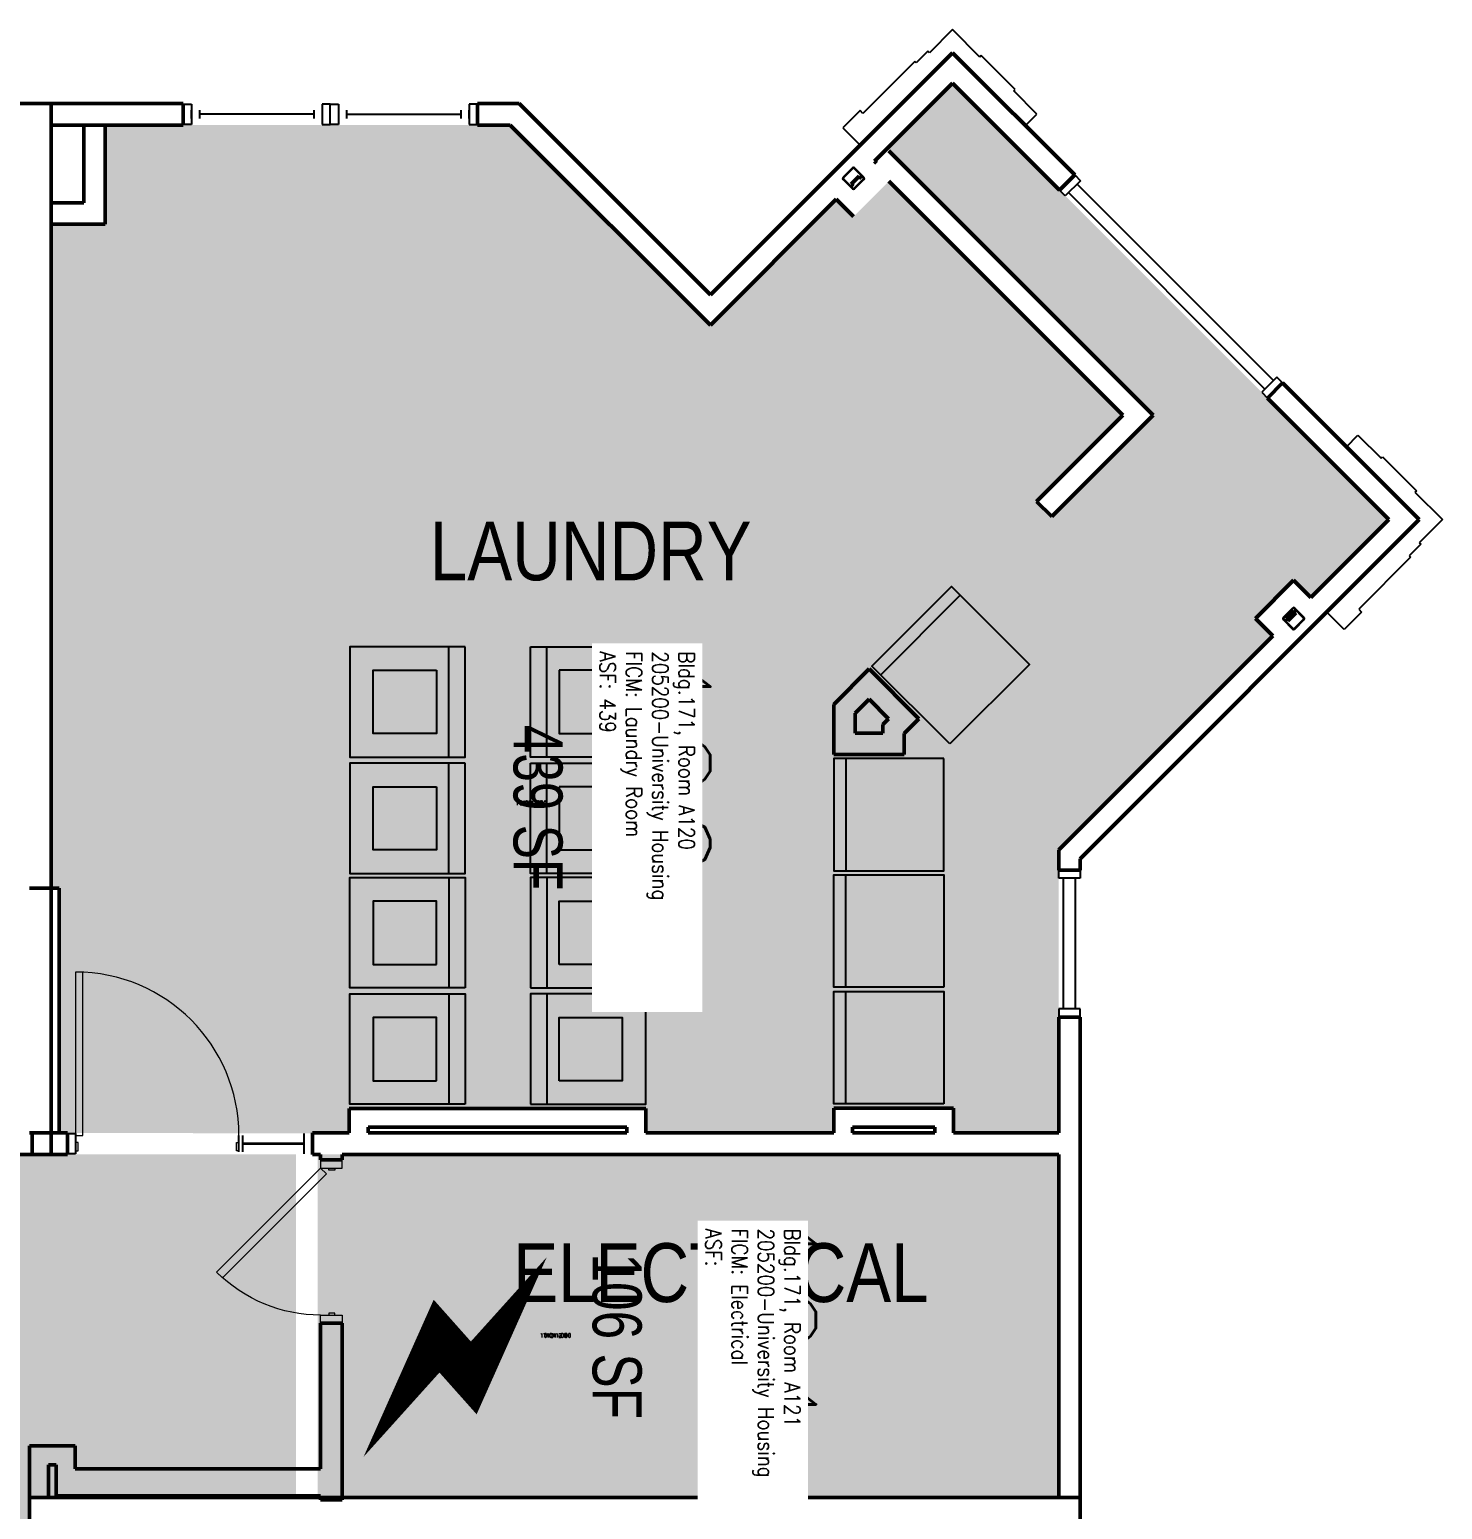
# Model space of a CAD drawing. Header units: inches. Extents: x 88 to 3257, y -489 to 2081.
# Drawn here: x 1638.7 to 1984.6, y 1081.3 to 1443.6 of the extents above; entities that cross this region are included whole.
import ezdxf
from ezdxf.enums import TextEntityAlignment as Align

# ---------------------------------------------------------------- set-up
doc = ezdxf.new("R2010")
doc.units = ezdxf.units.IN
doc.header["$LTSCALE"] = 48
doc.header["$MEASUREMENT"] = 0
for name, color, linetype in [('A-AREA-IDEN', 1, 'Continuous'), ('A-DOOR', 2, 'Continuous'), ('A-FLOR', 3, 'Continuous'), ('A-GLAZ', 1, 'Continuous'), ('A-IDEN-ICON', 4, 'Continuous'), ('A-IDEN-RNUM', 7, 'Continuous'), ('A-IDEN-SNUM', 4, 'Continuous'), ('A-IDEN-VNUM', 4, 'Continuous'), ('A-WALL', 5, 'Continuous'), ('AREA-TEXT', 3, 'Continuous'), ('Rooms-Category-Color', 7, 'Continuous'), ('Rooms-College-Color', 7, 'Continuous'), ('Rooms-Department-Color', 7, 'Continuous'), ('Rooms-Division-Color', 7, 'Continuous'), ('Rooms-Information', 7, 'Continuous')]:
    doc.layers.add(name, color=color, linetype=linetype)
doc.styles.add('AREA', font='arial.ttf', dxfattribs={"width": 0.75, "height": 12})
doc.styles.add('ROOMSNUMBER', font='txt.shx', dxfattribs={"height": 0.03})
doc.styles.add('ROOMVNUMBER', font='simplex.shx', dxfattribs={"width": 0.85})
doc.styles.get("Standard").update_dxf_attribs({"font": 'ARIALN.TTF'})

# ---------------------------------------------------------------- blocks, each defined once
blk = doc.blocks.new('CPELECT')
blk.add_lwpolyline([(0.0623, 0.0629, 0, 0.03, 0), (0.0105, -0.0168, 0.03, 0.03, 0), (-0.0105, 0.0068, 0.03, 0, 0), (-0.0623, -0.0729, 0.03, 0, 0)], format="xyseb")

msp = doc.modelspace()

# ---------------------------------------------------------------- hatches: boundary and pattern name
at = {"layer": 'Rooms-Category-Color', "true_color": 0x728ef3}
msp.add_hatch(color=171, dxfattribs=at).paths.add_polyline_path([(1864.95, 1173.49), (1890.7, 1173.49), (1890.7, 1242.8), (1943.08, 1295.17), (1938.83, 1299.41), (1948.2, 1308.78), (1952.45, 1304.54), (1971.55, 1323.64), (1864.66, 1430.53), (1848.58, 1414.45), (1913.81, 1349.21), (1888.98, 1324.39), (1885.27, 1328.1), (1906.38, 1349.21), (1849.11, 1406.49), (1840.43, 1397.82), (1836.19, 1402.06), (1805.39, 1371.26), (1756.4, 1420.24), (1657.2, 1420.24), (1657.2, 1395.99), (1643.95, 1395.99), (1643.95, 1233.37), (1645.95, 1233.37), (1645.95, 1173.49), (1707.95, 1173.37), (1716.95, 1173.49), (1716.95, 1179.49), (1789.58, 1179.49), (1789.58, 1173.49), (1835.58, 1173.49), (1835.58, 1179.51), (1864.95, 1179.51), (1864.95, 1173.49), (1890.7, 1173.49)])
at = {"layer": 'Rooms-Category-Color', "true_color": 0xadadad}
for points in [[(547.22, 1084.25), (609.5, 1084.25), (609.5, 965.5), (687.5, 965.5), (687.5, 1084.25), (855.25, 1084.25), (855.25, 1060.25), (1158.95, 1060.25), (1158.95, 1084.25), (1578.7, 1084.25), (1703.95, 1084.25), (1703.95, 1168.24), (1549.3, 1168.24), (1549.3, 1193.24), (1466.98, 1193.24), (1466.98, 1168.24), (1104.2, 1168.24), (1104.2, 1156.25), (910, 1156.25), (910, 1168.24), (547.22, 1168.24), (547.22, 1084.25)], [(1890.7, 1084.25), (1890.7, 1168.24), (1709.2, 1168.24), (1709.2, 1084.25)], [(1638.7, 1084.25), (1578.7, 1084.25), (1578.7, 989.61), (1553.7, 989.61), (1553.7, 907.28), (1578.7, 907.28), (1578.7, 176.47), (1553.7, 176.47), (1553.7, 94.14), (1578.7, 94.14), (1578.7, -0.5), (1546.26, -0.5), (1546.26, -112), (1578.7, -112), (1578.7, -140), (1638.7, -140), (1638.7, 94.14), (1663.7, 94.14), (1663.7, 176.47), (1638.7, 176.47), (1638.7, 907.28), (1663.7, 907.28), (1663.7, 989.61), (1638.7, 989.61)]]:
    msp.add_hatch(color=253, dxfattribs=at).paths.add_polyline_path(points)
at = {"layer": 'Rooms-College-Color', "true_color": 0xadadad}
for points in [[(1864.95, 1173.49), (1890.7, 1173.49), (1890.7, 1242.8), (1943.08, 1295.17), (1938.83, 1299.41), (1948.2, 1308.78), (1952.45, 1304.54), (1971.55, 1323.64), (1864.66, 1430.53), (1848.58, 1414.45), (1913.81, 1349.21), (1888.98, 1324.39), (1885.27, 1328.1), (1906.38, 1349.21), (1849.11, 1406.49), (1840.43, 1397.82), (1836.19, 1402.06), (1805.39, 1371.26), (1756.4, 1420.24), (1657.2, 1420.24), (1657.2, 1395.99), (1643.95, 1395.99), (1643.95, 1233.37), (1645.95, 1233.37), (1645.95, 1173.49), (1707.95, 1173.37), (1716.95, 1173.49), (1716.95, 1179.49), (1789.58, 1179.49), (1789.58, 1173.49), (1835.58, 1173.49), (1835.58, 1179.51), (1864.95, 1179.51), (1864.95, 1173.49), (1890.7, 1173.49)], [(547.22, 1084.25), (609.5, 1084.25), (609.5, 965.5), (687.5, 965.5), (687.5, 1084.25), (855.25, 1084.25), (855.25, 1060.25), (1158.95, 1060.25), (1158.95, 1084.25), (1578.7, 1084.25), (1703.95, 1084.25), (1703.95, 1168.24), (1549.3, 1168.24), (1549.3, 1193.24), (1466.98, 1193.24), (1466.98, 1168.24), (1104.2, 1168.24), (1104.2, 1156.25), (910, 1156.25), (910, 1168.24), (547.22, 1168.24), (547.22, 1084.25)], [(1890.7, 1084.25), (1890.7, 1168.24), (1709.2, 1168.24), (1709.2, 1084.25)], [(1638.7, 1084.25), (1578.7, 1084.25), (1578.7, 989.61), (1553.7, 989.61), (1553.7, 907.28), (1578.7, 907.28), (1578.7, 176.47), (1553.7, 176.47), (1553.7, 94.14), (1578.7, 94.14), (1578.7, -0.5), (1546.26, -0.5), (1546.26, -112), (1578.7, -112), (1578.7, -140), (1638.7, -140), (1638.7, 94.14), (1663.7, 94.14), (1663.7, 176.47), (1638.7, 176.47), (1638.7, 907.28), (1663.7, 907.28), (1663.7, 989.61), (1638.7, 989.61)]]:
    msp.add_hatch(color=253, dxfattribs=at).paths.add_polyline_path(points)
at = {"layer": 'Rooms-Department-Color', "true_color": 0x604aed}
msp.add_hatch(color=173, dxfattribs=at).paths.add_polyline_path([(1864.95, 1173.49), (1890.7, 1173.49), (1890.7, 1242.8), (1943.08, 1295.17), (1938.83, 1299.41), (1948.2, 1308.78), (1952.45, 1304.54), (1971.55, 1323.64), (1864.66, 1430.53), (1848.58, 1414.45), (1913.81, 1349.21), (1888.98, 1324.39), (1885.27, 1328.1), (1906.38, 1349.21), (1849.11, 1406.49), (1840.43, 1397.82), (1836.19, 1402.06), (1805.39, 1371.26), (1756.4, 1420.24), (1657.2, 1420.24), (1657.2, 1395.99), (1643.95, 1395.99), (1643.95, 1233.37), (1645.95, 1233.37), (1645.95, 1173.49), (1707.95, 1173.37), (1716.95, 1173.49), (1716.95, 1179.49), (1789.58, 1179.49), (1789.58, 1173.49), (1835.58, 1173.49), (1835.58, 1179.51), (1864.95, 1179.51), (1864.95, 1173.49), (1890.7, 1173.49)])
at = {"layer": 'Rooms-Department-Color', "true_color": 0xacacac}
for points in [[(547.22, 1084.25), (609.5, 1084.25), (609.5, 965.5), (687.5, 965.5), (687.5, 1084.25), (855.25, 1084.25), (855.25, 1060.25), (1158.95, 1060.25), (1158.95, 1084.25), (1578.7, 1084.25), (1703.95, 1084.25), (1703.95, 1168.24), (1549.3, 1168.24), (1549.3, 1193.24), (1466.98, 1193.24), (1466.98, 1168.24), (1104.2, 1168.24), (1104.2, 1156.25), (910, 1156.25), (910, 1168.24), (547.22, 1168.24), (547.22, 1084.25)], [(1890.7, 1084.25), (1890.7, 1168.24), (1709.2, 1168.24), (1709.2, 1084.25)], [(1638.7, 1084.25), (1578.7, 1084.25), (1578.7, 989.61), (1553.7, 989.61), (1553.7, 907.28), (1578.7, 907.28), (1578.7, 176.47), (1553.7, 176.47), (1553.7, 94.14), (1578.7, 94.14), (1578.7, -0.5), (1546.26, -0.5), (1546.26, -112), (1578.7, -112), (1578.7, -140), (1638.7, -140), (1638.7, 94.14), (1663.7, 94.14), (1663.7, 176.47), (1638.7, 176.47), (1638.7, 907.28), (1663.7, 907.28), (1663.7, 989.61), (1638.7, 989.61)]]:
    msp.add_hatch(color=253, dxfattribs=at).paths.add_polyline_path(points)
at = {"layer": 'Rooms-Division-Color', "true_color": 0x604aed}
msp.add_hatch(color=173, dxfattribs=at).paths.add_polyline_path([(1864.95, 1173.49), (1890.7, 1173.49), (1890.7, 1242.8), (1943.08, 1295.17), (1938.83, 1299.41), (1948.2, 1308.78), (1952.45, 1304.54), (1971.55, 1323.64), (1864.66, 1430.53), (1848.58, 1414.45), (1913.81, 1349.21), (1888.98, 1324.39), (1885.27, 1328.1), (1906.38, 1349.21), (1849.11, 1406.49), (1840.43, 1397.82), (1836.19, 1402.06), (1805.39, 1371.26), (1756.4, 1420.24), (1657.2, 1420.24), (1657.2, 1395.99), (1643.95, 1395.99), (1643.95, 1233.37), (1645.95, 1233.37), (1645.95, 1173.49), (1707.95, 1173.37), (1716.95, 1173.49), (1716.95, 1179.49), (1789.58, 1179.49), (1789.58, 1173.49), (1835.58, 1173.49), (1835.58, 1179.51), (1864.95, 1179.51), (1864.95, 1173.49), (1890.7, 1173.49)])
at = {"layer": 'Rooms-Division-Color', "true_color": 0xadadad}
for points in [[(547.22, 1084.25), (609.5, 1084.25), (609.5, 965.5), (687.5, 965.5), (687.5, 1084.25), (855.25, 1084.25), (855.25, 1060.25), (1158.95, 1060.25), (1158.95, 1084.25), (1578.7, 1084.25), (1703.95, 1084.25), (1703.95, 1168.24), (1549.3, 1168.24), (1549.3, 1193.24), (1466.98, 1193.24), (1466.98, 1168.24), (1104.2, 1168.24), (1104.2, 1156.25), (910, 1156.25), (910, 1168.24), (547.22, 1168.24), (547.22, 1084.25)], [(1890.7, 1084.25), (1890.7, 1168.24), (1709.2, 1168.24), (1709.2, 1084.25)], [(1638.7, 1084.25), (1578.7, 1084.25), (1578.7, 989.61), (1553.7, 989.61), (1553.7, 907.28), (1578.7, 907.28), (1578.7, 176.47), (1553.7, 176.47), (1553.7, 94.14), (1578.7, 94.14), (1578.7, -0.5), (1546.26, -0.5), (1546.26, -112), (1578.7, -112), (1578.7, -140), (1638.7, -140), (1638.7, 94.14), (1663.7, 94.14), (1663.7, 176.47), (1638.7, 176.47), (1638.7, 907.28), (1663.7, 907.28), (1663.7, 989.61), (1638.7, 989.61)]]:
    msp.add_hatch(color=253, dxfattribs=at).paths.add_polyline_path(points)

# ---------------------------------------------------------------- linework, layer by layer
at = {"layer": 'A-DOOR'}
for p, q in [((1840.17, 1409.75), (1837.87, 1407.45)), ((1840.17, 1409.75), (1837.87, 1407.45)), ((1840.3, 1409.62), (1838, 1407.32)), ((1840.3, 1409.62), (1838, 1407.32)), ((1842.86, 1407.32), (1840.56, 1409.62)), ((1842.86, 1407.32), (1840.56, 1409.62)), ((1842.99, 1407.45), (1840.7, 1409.75)), ((1842.99, 1407.45), (1840.7, 1409.75)), ((1837.87, 1406.92), (1840.17, 1404.62)), ((1837.87, 1406.92), (1840.17, 1404.62)), ((1838, 1407.05), (1840.3, 1404.75)), ((1838, 1407.05), (1840.3, 1404.75)), ((1840.56, 1404.75), (1842.86, 1407.05)), ((1840.56, 1404.75), (1842.86, 1407.05)), ((1840.7, 1404.62), (1842.99, 1406.92)), ((1840.7, 1404.62), (1842.99, 1406.92)), ((1947.94, 1301.98), (1945.64, 1299.68)), ((1947.94, 1301.98), (1945.64, 1299.68)), ((1948.07, 1301.84), (1945.77, 1299.55)), ((1948.07, 1301.84), (1945.77, 1299.55)), ((1950.63, 1299.55), (1948.34, 1301.84)), ((1950.63, 1299.55), (1948.34, 1301.84)), ((1950.77, 1299.68), (1948.47, 1301.98)), ((1950.77, 1299.68), (1948.47, 1301.98)), ((1945.64, 1299.15), (1947.94, 1296.85)), ((1945.64, 1299.15), (1947.94, 1296.85)), ((1945.77, 1299.28), (1948.07, 1296.98)), ((1945.77, 1299.28), (1948.07, 1296.98)), ((1948.34, 1296.98), (1950.63, 1299.28)), ((1948.34, 1296.98), (1950.63, 1299.28)), ((1948.47, 1296.85), (1950.77, 1299.15)), ((1948.47, 1296.85), (1950.77, 1299.15))]:
    msp.add_line(p, q, dxfattribs=at)
at = {"layer": 'A-DOOR', "linetype": 'Continuous', "lineweight": 18}
for p, q in [((1651.7, 1212.87), (1649.95, 1212.87)), ((1649.95, 1212.87), (1649.95, 1172.87)), ((1651.7, 1212.87), (1649.95, 1212.87)), ((1649.95, 1212.87), (1649.95, 1172.87)), ((1651.7, 1172.87), (1651.7, 1212.87)), ((1651.7, 1172.87), (1651.7, 1212.87)), ((1649.95, 1172.87), (1651.7, 1172.87)), ((1649.95, 1172.87), (1651.7, 1172.87)), ((1650.57, 1171.12), (1649.95, 1171.12)), ((1649.95, 1171.12), (1649.95, 1169.12)), ((1650.57, 1171.12), (1649.95, 1171.12)), ((1649.95, 1171.12), (1649.95, 1169.12)), ((1650.57, 1169.12), (1650.57, 1171.12)), ((1650.57, 1169.12), (1650.57, 1171.12)), ((1689.32, 1169.12), (1689.32, 1171.12)), ((1689.32, 1171.12), (1689.95, 1171.12)), ((1689.32, 1169.12), (1689.32, 1171.12)), ((1689.32, 1171.12), (1689.95, 1171.12)), ((1689.95, 1171.12), (1689.95, 1169.12)), ((1689.95, 1171.12), (1689.95, 1169.12)), ((1649.95, 1169.12), (1650.57, 1169.12)), ((1649.95, 1169.12), (1650.57, 1169.12)), ((1689.95, 1169.12), (1689.32, 1169.12)), ((1689.95, 1169.12), (1689.32, 1169.12)), ((1715.2, 1166.87), (1709.95, 1166.87)), ((1709.95, 1166.87), (1709.95, 1164.87)), ((1715.2, 1166.87), (1709.95, 1166.87)), ((1709.95, 1166.87), (1709.95, 1164.87)), ((1715.2, 1164.87), (1715.2, 1166.87)), ((1715.2, 1164.87), (1715.2, 1166.87)), ((1684.5, 1139.41), (1709.95, 1164.87)), ((1684.5, 1139.41), (1709.95, 1164.87)), ((1711.37, 1163.45), (1685.91, 1138)), ((1711.37, 1163.45), (1685.91, 1138)), ((1709.95, 1164.87), (1711.37, 1163.45)), ((1709.95, 1164.87), (1715.2, 1164.87)), ((1709.95, 1164.87), (1711.37, 1163.45)), ((1709.95, 1164.87), (1715.2, 1164.87)), ((1711.95, 1164.37), (1711.95, 1164.87)), ((1711.95, 1164.87), (1713.45, 1164.87)), ((1711.95, 1164.37), (1711.95, 1164.87)), ((1711.95, 1164.87), (1713.45, 1164.87)), ((1713.45, 1164.37), (1711.95, 1164.37)), ((1713.45, 1164.37), (1711.95, 1164.37)), ((1713.45, 1164.87), (1713.45, 1164.37)), ((1713.45, 1164.87), (1713.45, 1164.37)), ((1685.91, 1138), (1684.5, 1139.41)), ((1685.91, 1138), (1684.5, 1139.41)), ((1709.95, 1126.87), (1709.95, 1128.87)), ((1709.95, 1128.87), (1715.2, 1128.87)), ((1709.95, 1126.87), (1709.95, 1128.87)), ((1709.95, 1128.87), (1715.2, 1128.87)), ((1715.2, 1126.87), (1709.95, 1126.87)), ((1715.2, 1126.87), (1709.95, 1126.87)), ((1713.45, 1129.37), (1711.95, 1129.37)), ((1711.95, 1129.37), (1711.95, 1128.87)), ((1713.45, 1129.37), (1711.95, 1129.37)), ((1711.95, 1129.37), (1711.95, 1128.87)), ((1711.95, 1128.87), (1713.45, 1128.87)), ((1711.95, 1128.87), (1713.45, 1128.87)), ((1713.45, 1128.87), (1713.45, 1129.37)), ((1713.45, 1128.87), (1713.45, 1129.37)), ((1715.2, 1128.87), (1715.2, 1126.87)), ((1715.2, 1128.87), (1715.2, 1126.87))]:
    msp.add_line(p, q, dxfattribs=at)
at = {"layer": 'A-DOOR'}
for centre, radius, start, end in [((1840.43, 1409.48), 0.375, 45, 135), ((1840.43, 1409.48), 0.375, 45, 135), ((1840.43, 1409.48), 0.188, 45, 135), ((1840.43, 1409.48), 0.188, 45, 135), ((1838.13, 1407.18), 0.375, 135, 225), ((1838.13, 1407.18), 0.375, 135, 225), ((1838.13, 1407.18), 0.187, 135, 225), ((1838.13, 1407.18), 0.187, 135, 225), ((1842.73, 1407.18), 0.188, 315, 45), ((1842.73, 1407.18), 0.188, 315, 45), ((1842.73, 1407.18), 0.375, 315, 45), ((1842.73, 1407.18), 0.375, 315, 45), ((1840.43, 1404.89), 0.375, 225, 315), ((1840.43, 1404.89), 0.375, 225, 315), ((1840.43, 1404.89), 0.188, 225, 315), ((1840.43, 1404.89), 0.188, 225, 315), ((1948.2, 1301.71), 0.375, 45, 135), ((1948.2, 1301.71), 0.375, 45, 135), ((1948.2, 1301.71), 0.188, 45, 135), ((1948.2, 1301.71), 0.188, 45, 135), ((1945.9, 1299.41), 0.375, 135, 225), ((1945.9, 1299.41), 0.375, 135, 225), ((1945.9, 1299.41), 0.187, 135, 225), ((1945.9, 1299.41), 0.187, 135, 225), ((1950.5, 1299.41), 0.188, 315, 45), ((1950.5, 1299.41), 0.188, 315, 45), ((1950.5, 1299.41), 0.375, 315, 45), ((1950.5, 1299.41), 0.375, 315, 45), ((1948.2, 1297.11), 0.375, 225, 315), ((1948.2, 1297.11), 0.375, 225, 315), ((1948.2, 1297.11), 0.188, 225, 315), ((1948.2, 1297.11), 0.188, 225, 315)]:
    msp.add_arc(centre, radius, start, end, dxfattribs=at)
at = {"layer": 'A-DOOR', "linetype": 'Continuous', "lineweight": 18}
msp.add_arc((1649.95, 1172.87), 40, 0, 90, dxfattribs=at)
msp.add_arc((1649.95, 1172.87), 40, 0, 90, dxfattribs=at)
at = {"layer": 'A-DOOR', "linetype": 'Continuous', "lineweight": 18, "extrusion": (0, 0, -1)}
msp.add_arc((-1709.95, 1164.87), 36, 270, 315, dxfattribs=at)
msp.add_arc((-1709.95, 1164.87), 36, 270, 315, dxfattribs=at)
at = {"layer": 'A-FLOR'}
for p, q in [((1847.09, 1285.68), (1866.53, 1305.12)), ((1741.33, 1265.51), (1741.33, 1292.51)), ((1765.33, 1265.51), (1765.33, 1292.51)), ((1838.58, 1265.14), (1838.58, 1237.64)), ((1741.33, 1237.01), (1741.33, 1264.01)), ((1765.33, 1237.01), (1765.33, 1264.01)), ((1741.33, 1236.01), (1741.33, 1209.01)), ((1765.33, 1236.01), (1765.33, 1209.01)), ((1838.58, 1209.14), (1838.58, 1236.64)), ((1741.33, 1207.51), (1741.33, 1180.51)), ((1765.33, 1207.51), (1765.33, 1180.51)), ((1838.58, 1180.64), (1838.58, 1208.14))]:
    msp.add_line(p, q, dxfattribs=at)
for points in [[(1864.06, 1268.71), (1844.96, 1287.8), (1864.41, 1307.24), (1883.5, 1288.15), (1864.06, 1268.71)], [(1745.33, 1292.51), (1717.08, 1292.51), (1717.08, 1265.51), (1745.33, 1265.51), (1745.33, 1292.51)], [(1761.33, 1292.51), (1789.58, 1292.51), (1789.58, 1265.51), (1761.33, 1265.51), (1761.33, 1292.51)], [(1738.33, 1286.76), (1738.33, 1271.26), (1722.83, 1271.26), (1722.83, 1286.76), (1738.33, 1286.76)], [(1768.33, 1286.76), (1768.33, 1271.26), (1783.83, 1271.26), (1783.83, 1286.76), (1768.33, 1286.76)], [(1862.58, 1265.14), (1835.58, 1265.14), (1835.58, 1237.64), (1862.58, 1237.64), (1862.58, 1265.14)], [(1745.33, 1264.01), (1717.08, 1264.01), (1717.08, 1237.01), (1745.33, 1237.01), (1745.33, 1264.01)], [(1761.33, 1264.01), (1789.58, 1264.01), (1789.58, 1237.01), (1761.33, 1237.01), (1761.33, 1264.01)], [(1738.33, 1258.26), (1738.33, 1242.76), (1722.83, 1242.76), (1722.83, 1258.26), (1738.33, 1258.26)], [(1768.33, 1258.26), (1768.33, 1242.76), (1783.83, 1242.76), (1783.83, 1258.26), (1768.33, 1258.26)], [(1745.33, 1209.01), (1717.08, 1209.01), (1717.08, 1236.01), (1745.33, 1236.01), (1745.33, 1209.01)], [(1761.33, 1209.01), (1789.58, 1209.01), (1789.58, 1236.01), (1761.33, 1236.01), (1761.33, 1209.01)], [(1862.58, 1209.14), (1835.58, 1209.14), (1835.58, 1236.64), (1862.58, 1236.64), (1862.58, 1209.14)], [(1738.33, 1214.76), (1738.33, 1230.26), (1722.83, 1230.26), (1722.83, 1214.76), (1738.33, 1214.76)], [(1768.33, 1214.76), (1768.33, 1230.26), (1783.83, 1230.26), (1783.83, 1214.76), (1768.33, 1214.76)], [(1745.33, 1180.51), (1717.08, 1180.51), (1717.08, 1207.51), (1745.33, 1207.51), (1745.33, 1180.51)], [(1761.33, 1180.51), (1789.58, 1180.51), (1789.58, 1207.51), (1761.33, 1207.51), (1761.33, 1180.51)], [(1862.58, 1180.64), (1835.58, 1180.64), (1835.58, 1208.14), (1862.58, 1208.14), (1862.58, 1180.64)], [(1738.33, 1186.26), (1738.33, 1201.76), (1722.83, 1201.76), (1722.83, 1186.26), (1738.33, 1186.26)], [(1768.33, 1186.26), (1768.33, 1201.76), (1783.83, 1201.76), (1783.83, 1186.26), (1768.33, 1186.26)]]:
    msp.add_lwpolyline(points, dxfattribs=at)
at = {"layer": 'A-GLAZ', "linetype": 'Continuous', "lineweight": 25}
for p, q in [((1676.33, 1420.37), (1676.33, 1425.37)), ((1676.33, 1425.37), (1678.33, 1425.37)), ((1676.33, 1420.37), (1676.33, 1425.37)), ((1676.33, 1425.37), (1678.33, 1425.37)), ((1678.33, 1425.37), (1678.33, 1420.37)), ((1678.33, 1425.37), (1678.33, 1420.37)), ((1678.33, 1421.87), (1678.33, 1423.87)), ((1678.33, 1421.87), (1678.33, 1423.87)), ((1680.33, 1423.87), (1680.33, 1421.87)), ((1680.33, 1423.87), (1680.33, 1421.87)), ((1708.33, 1423.87), (1708.33, 1421.87)), ((1708.33, 1423.87), (1708.33, 1421.87)), ((1712.33, 1425.37), (1710.33, 1425.37)), ((1710.33, 1425.37), (1710.33, 1420.37)), ((1712.33, 1425.37), (1710.33, 1425.37)), ((1710.33, 1425.37), (1710.33, 1420.37)), ((1710.33, 1423.87), (1710.33, 1421.87)), ((1710.33, 1423.87), (1710.33, 1421.87)), ((1712.33, 1420.37), (1712.33, 1425.37)), ((1712.33, 1420.37), (1712.33, 1425.37)), ((1712.33, 1425.37), (1714.33, 1425.37)), ((1712.33, 1420.37), (1712.33, 1425.37)), ((1712.33, 1420.37), (1712.33, 1425.37)), ((1712.33, 1425.37), (1714.33, 1425.37)), ((1714.33, 1425.37), (1714.33, 1420.37)), ((1714.33, 1425.37), (1714.33, 1420.37)), ((1714.33, 1423.87), (1714.33, 1421.87)), ((1714.33, 1423.87), (1714.33, 1421.87)), ((1716.33, 1423.87), (1716.33, 1421.87)), ((1716.33, 1423.87), (1716.33, 1421.87)), ((1744.33, 1423.87), (1744.33, 1421.87)), ((1744.33, 1423.87), (1744.33, 1421.87)), ((1748.33, 1425.37), (1746.33, 1425.37)), ((1746.33, 1425.37), (1746.33, 1420.37)), ((1748.33, 1425.37), (1746.33, 1425.37)), ((1746.33, 1425.37), (1746.33, 1420.37)), ((1746.33, 1421.87), (1746.33, 1423.87)), ((1746.33, 1421.87), (1746.33, 1423.87)), ((1748.33, 1420.37), (1748.33, 1425.37)), ((1748.33, 1420.37), (1748.33, 1425.37)), ((1678.33, 1420.37), (1676.33, 1420.37)), ((1678.33, 1420.37), (1676.33, 1420.37)), ((1708.33, 1422.87), (1680.33, 1422.87)), ((1708.33, 1422.87), (1680.33, 1422.87)), ((1710.33, 1420.37), (1712.33, 1420.37)), ((1710.33, 1420.37), (1712.33, 1420.37)), ((1714.33, 1420.37), (1712.33, 1420.37)), ((1714.33, 1420.37), (1712.33, 1420.37)), ((1716.33, 1422.87), (1744.33, 1422.87)), ((1716.33, 1422.87), (1744.33, 1422.87)), ((1746.33, 1420.37), (1748.33, 1420.37)), ((1746.33, 1420.37), (1748.33, 1420.37)), ((1890.88, 1404.31), (1894.59, 1408.02)), ((1890.88, 1404.31), (1894.59, 1408.02)), ((1896.01, 1406.61), (1892.3, 1402.9)), ((1896.01, 1406.61), (1892.3, 1402.9)), ((1894.59, 1408.02), (1896.01, 1406.61)), ((1894.59, 1408.02), (1896.01, 1406.61)), ((1892.3, 1402.9), (1890.88, 1404.31)), ((1892.3, 1402.9), (1890.88, 1404.31)), ((1944.09, 1358.53), (1940.38, 1354.81)), ((1944.09, 1358.53), (1940.38, 1354.81)), ((1941.79, 1353.4), (1945.51, 1357.11)), ((1941.79, 1353.4), (1945.51, 1357.11)), ((1945.51, 1357.11), (1944.09, 1358.53)), ((1945.51, 1357.11), (1944.09, 1358.53)), ((1940.38, 1354.81), (1941.79, 1353.4)), ((1940.38, 1354.81), (1941.79, 1353.4)), ((1890.7, 1235.84), (1890.7, 1237.84)), ((1890.7, 1237.84), (1895.95, 1237.84)), ((1890.7, 1235.84), (1890.7, 1237.84)), ((1890.7, 1237.84), (1895.95, 1237.84)), ((1895.95, 1235.84), (1890.7, 1235.84)), ((1895.95, 1235.84), (1890.7, 1235.84)), ((1895.95, 1237.84), (1895.95, 1235.84)), ((1895.95, 1237.84), (1895.95, 1235.84)), ((1890.7, 1203.84), (1890.7, 1201.84)), ((1895.95, 1203.84), (1890.7, 1203.84)), ((1890.7, 1203.84), (1890.7, 1201.84)), ((1895.95, 1203.84), (1890.7, 1203.84)), ((1895.95, 1201.84), (1895.95, 1203.84)), ((1895.95, 1201.84), (1895.95, 1203.84)), ((1890.7, 1201.84), (1895.95, 1201.84)), ((1890.7, 1201.84), (1895.95, 1201.84)), ((1647.95, 1168.37), (1647.95, 1173.37)), ((1647.95, 1168.37), (1647.95, 1173.37)), ((1647.95, 1173.37), (1649.95, 1173.37)), ((1649.95, 1173.37), (1649.95, 1168.37)), ((1649.95, 1173.37), (1649.95, 1168.37)), ((1689.95, 1168.87), (1689.95, 1172.87)), ((1689.95, 1168.87), (1689.95, 1172.87)), ((1690.95, 1168.87), (1690.95, 1172.87)), ((1690.95, 1168.87), (1690.95, 1172.87)), ((1690.95, 1170.99), (1705.95, 1170.99)), ((1690.95, 1170.99), (1705.95, 1170.99)), ((1705.95, 1170.74), (1690.95, 1170.74)), ((1705.95, 1170.74), (1690.95, 1170.74)), ((1705.95, 1168.37), (1705.95, 1173.37)), ((1705.95, 1168.37), (1705.95, 1173.37)), ((1707.95, 1173.37), (1707.95, 1168.37)), ((1707.95, 1173.37), (1707.95, 1168.37)), ((1649.95, 1168.37), (1647.95, 1168.37))]:
    msp.add_line(p, q, dxfattribs=at)
at = {"layer": 'A-GLAZ'}
for p, q in [((1943.3, 1357.73), (1895.21, 1405.81)), ((1943.3, 1357.73), (1895.21, 1405.81)), ((1941.18, 1355.61), (1893.09, 1403.69)), ((1941.18, 1355.61), (1893.09, 1403.69)), ((1891.83, 1203.84), (1891.83, 1235.84)), ((1894.83, 1203.84), (1894.83, 1235.84)), ((1894.83, 1203.84), (1894.83, 1235.84))]:
    msp.add_line(p, q, dxfattribs=at)
at = {"layer": 'A-WALL'}
for p, q in [((1864.66, 1443.61), (1859.01, 1437.96)), ((1864.66, 1443.61), (1859.01, 1437.96)), ((1871.38, 1436.9), (1864.66, 1443.61)), ((1871.38, 1436.9), (1864.66, 1443.61)), ((1842.03, 1415.33), (1864.66, 1437.96)), ((1842.03, 1415.33), (1864.66, 1437.96)), ((1855.47, 1435.84), (1842.74, 1423.11)), ((1855.47, 1435.84), (1842.74, 1423.11)), ((1855.82, 1435.48), (1855.47, 1435.84)), ((1855.82, 1435.48), (1855.47, 1435.84)), ((1858.65, 1438.31), (1855.82, 1435.48)), ((1858.65, 1438.31), (1855.82, 1435.48)), ((1859.01, 1437.96), (1858.65, 1438.31)), ((1859.01, 1437.96), (1858.65, 1438.31)), ((1864.66, 1437.96), (1882.52, 1420.1)), ((1864.66, 1437.96), (1882.52, 1420.1)), ((1871.73, 1437.25), (1871.38, 1436.9)), ((1871.73, 1437.25), (1871.38, 1436.9)), ((1880.04, 1428.94), (1871.73, 1437.25)), ((1880.04, 1428.94), (1871.73, 1437.25)), ((1879.69, 1428.59), (1880.04, 1428.94)), ((1879.69, 1428.59), (1880.04, 1428.94)), ((1885.35, 1422.93), (1879.69, 1428.59)), ((1885.35, 1422.93), (1879.69, 1428.59)), ((1842.03, 1423.81), (1837.79, 1419.57)), ((1842.03, 1423.81), (1837.79, 1419.57)), ((1842.74, 1423.11), (1842.03, 1423.81)), ((1842.74, 1423.11), (1842.03, 1423.81)), ((1882.52, 1420.1), (1885.35, 1422.93)), ((1882.52, 1420.1), (1885.35, 1422.93)), ((1837.79, 1419.57), (1842.03, 1415.33)), ((1837.79, 1419.57), (1842.03, 1415.33)), ((1961.12, 1341.5), (1963.95, 1344.33)), ((1961.12, 1341.5), (1963.95, 1344.33)), ((1963.95, 1344.33), (1969.6, 1338.67)), ((1963.95, 1344.33), (1969.6, 1338.67)), ((1978.97, 1323.64), (1961.12, 1341.5)), ((1978.97, 1323.64), (1961.12, 1341.5)), ((1969.6, 1338.67), (1969.96, 1339.03)), ((1969.6, 1338.67), (1969.96, 1339.03)), ((1969.96, 1339.03), (1978.27, 1330.72)), ((1969.96, 1339.03), (1978.27, 1330.72)), ((1978.27, 1330.72), (1977.91, 1330.36)), ((1978.27, 1330.72), (1977.91, 1330.36)), ((1977.91, 1330.36), (1984.63, 1323.64)), ((1977.91, 1330.36), (1984.63, 1323.64)), ((1956.35, 1301.02), (1978.97, 1323.64)), ((1956.35, 1301.02), (1978.97, 1323.64)), ((1984.63, 1323.64), (1978.97, 1317.99)), ((1984.63, 1323.64), (1978.97, 1317.99)), ((1979.33, 1317.63), (1976.5, 1314.81)), ((1979.33, 1317.63), (1976.5, 1314.81)), ((1978.97, 1317.99), (1979.33, 1317.63)), ((1978.97, 1317.99), (1979.33, 1317.63)), ((1976.85, 1314.45), (1964.13, 1301.72)), ((1976.85, 1314.45), (1964.13, 1301.72)), ((1976.5, 1314.81), (1976.85, 1314.45)), ((1976.5, 1314.81), (1976.85, 1314.45)), ((1960.59, 1296.77), (1956.35, 1301.02)), ((1960.59, 1296.77), (1956.35, 1301.02)), ((1964.83, 1301.02), (1960.59, 1296.77)), ((1964.83, 1301.02), (1960.59, 1296.77)), ((1964.13, 1301.72), (1964.83, 1301.02)), ((1964.13, 1301.72), (1964.83, 1301.02))]:
    msp.add_line(p, q, dxfattribs=at)
at = {"layer": 'A-WALL', "linetype": 'Continuous', "lineweight": 50}
for p, q in [((1864.66, 1437.96), (1805.39, 1378.68)), ((1864.66, 1437.96), (1805.39, 1378.68)), ((1894.59, 1408.02), (1864.66, 1437.96)), ((1894.59, 1408.02), (1864.66, 1437.96)), ((1845.56, 1411.43), (1864.66, 1430.53)), ((1845.56, 1411.43), (1864.66, 1430.53)), ((1864.66, 1430.53), (1890.88, 1404.31)), ((1864.66, 1430.53), (1890.88, 1404.31)), ((1643.95, 1425.49), (1606.58, 1425.49)), ((1643.95, 1425.49), (1606.58, 1425.49)), ((1676.33, 1425.49), (1643.95, 1425.49)), ((1643.95, 1425.49), (1643.95, 1420.24)), ((1676.33, 1425.49), (1643.95, 1425.49)), ((1643.95, 1425.49), (1643.95, 1420.24)), ((1643.95, 1168.24), (1643.95, 1425.49)), ((1643.95, 1168.24), (1643.95, 1425.49)), ((1676.33, 1420.24), (1676.33, 1425.49)), ((1676.33, 1420.24), (1676.33, 1425.49)), ((1758.58, 1425.49), (1748.33, 1425.49)), ((1748.33, 1425.49), (1748.33, 1420.24)), ((1758.58, 1425.49), (1748.33, 1425.49)), ((1748.33, 1425.49), (1748.33, 1420.24)), ((1805.39, 1378.68), (1758.58, 1425.49)), ((1805.39, 1378.68), (1758.58, 1425.49)), ((1643.95, 1420.24), (1676.33, 1420.24)), ((1643.95, 1420.24), (1676.33, 1420.24)), ((1651.95, 1420.24), (1651.95, 1401.24)), ((1657.2, 1420.24), (1651.95, 1420.24)), ((1651.95, 1420.24), (1651.95, 1401.24)), ((1657.2, 1420.24), (1651.95, 1420.24)), ((1657.2, 1395.99), (1657.2, 1420.24)), ((1657.2, 1395.99), (1657.2, 1420.24)), ((1748.33, 1420.24), (1756.4, 1420.24)), ((1748.33, 1420.24), (1756.4, 1420.24)), ((1756.4, 1420.24), (1805.39, 1371.26)), ((1756.4, 1420.24), (1805.39, 1371.26)), ((1913.81, 1349.21), (1849.11, 1413.92)), ((1913.81, 1349.21), (1849.11, 1413.92)), ((1846.09, 1410.9), (1845.56, 1411.43)), ((1846.09, 1410.9), (1845.56, 1411.43)), ((1839.9, 1405.77), (1841.85, 1407.71)), ((1839.9, 1405.77), (1841.85, 1407.71)), ((1840.43, 1405.24), (1839.9, 1405.77)), ((1840.43, 1405.24), (1839.9, 1405.77)), ((1841.85, 1407.71), (1842.38, 1407.18)), ((1841.85, 1407.71), (1842.38, 1407.18)), ((1849.11, 1406.49), (1906.38, 1349.21)), ((1849.11, 1406.49), (1906.38, 1349.21)), ((1890.88, 1404.31), (1894.59, 1408.02)), ((1890.88, 1404.31), (1894.59, 1408.02)), ((1651.95, 1401.24), (1643.95, 1401.24)), ((1643.95, 1401.24), (1643.95, 1395.99)), ((1651.95, 1401.24), (1643.95, 1401.24)), ((1643.95, 1401.24), (1643.95, 1395.99)), ((1805.39, 1371.26), (1836.19, 1402.06)), ((1805.39, 1371.26), (1836.19, 1402.06)), ((1836.19, 1402.06), (1840.43, 1397.82)), ((1836.19, 1402.06), (1840.43, 1397.82)), ((1643.95, 1395.99), (1657.2, 1395.99)), ((1643.95, 1395.99), (1657.2, 1395.99)), ((1945.51, 1357.11), (1941.79, 1353.4)), ((1945.51, 1357.11), (1941.79, 1353.4)), ((1978.97, 1323.64), (1945.51, 1357.11)), ((1978.97, 1323.64), (1945.51, 1357.11)), ((1941.79, 1353.4), (1971.55, 1323.64)), ((1941.79, 1353.4), (1971.55, 1323.64)), ((1906.38, 1349.21), (1885.27, 1328.1)), ((1906.38, 1349.21), (1885.27, 1328.1)), ((1888.98, 1324.39), (1913.81, 1349.21)), ((1888.98, 1324.39), (1913.81, 1349.21)), ((1885.27, 1328.1), (1888.98, 1324.39)), ((1885.27, 1328.1), (1888.98, 1324.39)), ((1895.95, 1240.62), (1978.97, 1323.64)), ((1895.95, 1240.62), (1978.97, 1323.64)), ((1971.55, 1323.64), (1952.45, 1304.54)), ((1971.55, 1323.64), (1952.45, 1304.54)), ((1948.2, 1308.78), (1938.83, 1299.41)), ((1948.2, 1308.78), (1938.83, 1299.41)), ((1952.45, 1304.54), (1948.2, 1308.78)), ((1952.45, 1304.54), (1948.2, 1308.78)), ((1946.26, 1299.41), (1948.2, 1301.36)), ((1946.26, 1299.41), (1948.2, 1301.36)), ((1948.73, 1300.83), (1946.79, 1298.88)), ((1948.73, 1300.83), (1946.79, 1298.88)), ((1948.2, 1301.36), (1948.73, 1300.83)), ((1948.2, 1301.36), (1948.73, 1300.83)), ((1938.83, 1299.41), (1943.08, 1295.17)), ((1938.83, 1299.41), (1943.08, 1295.17)), ((1946.79, 1298.88), (1946.26, 1299.41)), ((1946.79, 1298.88), (1946.26, 1299.41)), ((1943.08, 1295.17), (1890.7, 1242.8)), ((1943.08, 1295.17), (1890.7, 1242.8)), ((1844.26, 1287.09), (1835.58, 1278.41)), ((1844.26, 1287.09), (1835.58, 1278.41)), ((1856.45, 1274.89), (1844.26, 1287.09)), ((1856.45, 1274.89), (1844.26, 1287.09)), ((1840.83, 1276.24), (1844.26, 1279.67)), ((1840.83, 1276.24), (1844.26, 1279.67)), ((1844.26, 1279.67), (1849.03, 1274.89)), ((1844.26, 1279.67), (1849.03, 1274.89)), ((1835.58, 1278.41), (1835.58, 1266.14)), ((1835.58, 1278.41), (1835.58, 1266.14)), ((1840.83, 1271.39), (1840.83, 1276.24)), ((1840.83, 1271.39), (1840.83, 1276.24)), ((1849.03, 1274.89), (1847.58, 1273.44)), ((1849.03, 1274.89), (1847.58, 1273.44)), ((1847.58, 1273.44), (1847.58, 1271.39)), ((1847.58, 1273.44), (1847.58, 1271.39)), ((1852.83, 1271.27), (1856.45, 1274.89)), ((1852.83, 1271.27), (1856.45, 1274.89)), ((1847.58, 1271.39), (1840.83, 1271.39)), ((1847.58, 1271.39), (1840.83, 1271.39)), ((1852.83, 1266.14), (1852.83, 1271.27)), ((1852.83, 1266.14), (1852.83, 1271.27)), ((1835.58, 1266.14), (1852.83, 1266.14)), ((1835.58, 1266.14), (1852.83, 1266.14)), ((1890.7, 1242.8), (1890.7, 1237.84)), ((1890.7, 1242.8), (1890.7, 1237.84)), ((1895.95, 1237.84), (1895.95, 1240.62)), ((1895.95, 1237.84), (1895.95, 1240.62)), ((1890.7, 1237.84), (1895.95, 1237.84)), ((1890.7, 1237.84), (1895.95, 1237.84)), ((1645.95, 1233.37), (1638.7, 1233.37)), ((1645.95, 1233.37), (1638.7, 1233.37)), ((1645.95, 1173.49), (1645.95, 1233.37)), ((1645.95, 1173.49), (1645.95, 1233.37)), ((1895.95, 1201.84), (1890.7, 1201.84)), ((1890.7, 1201.84), (1890.7, 1173.49)), ((1895.95, 1201.84), (1890.7, 1201.84)), ((1890.7, 1201.84), (1890.7, 1173.49)), ((1895.95, 1084.25), (1895.95, 1201.84)), ((1895.95, 1084.25), (1895.95, 1201.84)), ((1789.58, 1179.49), (1716.95, 1179.49)), ((1716.95, 1179.49), (1716.95, 1173.49)), ((1789.58, 1179.49), (1716.95, 1179.49)), ((1716.95, 1179.49), (1716.95, 1173.49)), ((1789.58, 1173.49), (1789.58, 1179.49)), ((1789.58, 1173.49), (1789.58, 1179.49)), ((1864.95, 1179.51), (1835.58, 1179.51)), ((1835.58, 1179.51), (1835.58, 1173.49)), ((1864.95, 1179.51), (1835.58, 1179.51)), ((1835.58, 1179.51), (1835.58, 1173.49)), ((1864.95, 1173.49), (1864.95, 1179.51)), ((1864.95, 1173.49), (1864.95, 1179.51)), ((1721.58, 1174.87), (1784.95, 1174.87)), ((1721.58, 1173.49), (1721.58, 1174.87)), ((1721.58, 1174.87), (1784.95, 1174.87)), ((1721.58, 1173.49), (1721.58, 1174.87)), ((1784.95, 1174.87), (1784.95, 1173.49)), ((1784.95, 1174.87), (1784.95, 1173.49)), ((1840.2, 1174.89), (1860.33, 1174.89)), ((1840.2, 1173.49), (1840.2, 1174.89)), ((1840.2, 1174.89), (1860.33, 1174.89)), ((1840.2, 1173.49), (1840.2, 1174.89)), ((1860.33, 1174.89), (1860.33, 1173.49)), ((1860.33, 1174.89), (1860.33, 1173.49)), ((1638.7, 1173.49), (1645.95, 1173.49)), ((1638.7, 1173.49), (1645.95, 1173.49)), ((1647.95, 1173.49), (1639.32, 1173.49)), ((1639.32, 1173.49), (1639.32, 1168.24)), ((1647.95, 1173.49), (1639.32, 1173.49)), ((1639.32, 1173.49), (1639.32, 1168.24)), ((1647.95, 1168.24), (1647.95, 1173.49)), ((1647.95, 1168.24), (1647.95, 1173.49)), ((1707.95, 1173.49), (1707.95, 1168.24)), ((1716.95, 1173.49), (1707.95, 1173.49)), ((1707.95, 1173.49), (1707.95, 1168.24)), ((1716.95, 1173.49), (1707.95, 1173.49)), ((1784.95, 1173.49), (1721.58, 1173.49)), ((1784.95, 1173.49), (1721.58, 1173.49)), ((1835.58, 1173.49), (1789.58, 1173.49)), ((1835.58, 1173.49), (1789.58, 1173.49)), ((1860.33, 1173.49), (1840.2, 1173.49)), ((1860.33, 1173.49), (1840.2, 1173.49)), ((1890.7, 1173.49), (1864.95, 1173.49)), ((1890.7, 1173.49), (1864.95, 1173.49)), ((1549.3, 1168.24), (1643.95, 1168.24)), ((1549.3, 1168.24), (1643.95, 1168.24)), ((1639.32, 1168.24), (1647.95, 1168.24)), ((1639.32, 1168.24), (1647.95, 1168.24)), ((1707.95, 1168.24), (1709.95, 1168.24)), ((1707.95, 1168.24), (1709.95, 1168.24)), ((1709.95, 1168.24), (1709.95, 1166.87)), ((1709.95, 1168.24), (1709.95, 1166.87)), ((1709.95, 1166.87), (1715.2, 1166.87)), ((1709.95, 1166.87), (1715.2, 1166.87)), ((1715.2, 1166.87), (1715.2, 1168.24)), ((1715.2, 1168.24), (1890.7, 1168.24)), ((1715.2, 1166.87), (1715.2, 1168.24)), ((1715.2, 1168.24), (1890.7, 1168.24)), ((1890.7, 1168.24), (1890.7, 1084.25)), ((1890.7, 1168.24), (1890.7, 1084.25)), ((1715.2, 1126.87), (1709.95, 1126.87)), ((1709.95, 1126.87), (1709.95, 1091.25)), ((1715.2, 1126.87), (1709.95, 1126.87)), ((1709.95, 1126.87), (1709.95, 1091.25)), ((1715.2, 1083.63), (1715.2, 1126.87)), ((1715.2, 1083.63), (1715.2, 1126.87)), ((1638.7, 1096.88), (1638.7, 1084.25)), ((1649.84, 1096.88), (1638.7, 1096.88)), ((1638.7, 1096.88), (1638.7, 1084.25)), ((1649.84, 1096.88), (1638.7, 1096.88)), ((1649.84, 1091.25), (1649.84, 1096.88)), ((1649.84, 1091.25), (1649.84, 1096.88)), ((1643.33, 1084.25), (1643.33, 1092.25)), ((1643.33, 1092.25), (1645.21, 1092.25)), ((1643.33, 1084.25), (1643.33, 1092.25)), ((1643.33, 1092.25), (1645.21, 1092.25)), ((1645.21, 1092.25), (1645.21, 1084.63)), ((1645.21, 1092.25), (1645.21, 1084.63)), ((1709.95, 1091.25), (1649.84, 1091.25)), ((1709.95, 1091.25), (1649.84, 1091.25)), ((1638.7, 1084.25), (1643.33, 1084.25)), ((1638.7, 1084.25), (1643.33, 1084.25)), ((1638.7, 989.61), (1638.7, 1084.25)), ((1638.7, 1084.25), (1895.95, 1084.25)), ((1638.7, 989.61), (1638.7, 1084.25)), ((1638.7, 1084.25), (1895.95, 1084.25)), ((1645.21, 1084.63), (1709.95, 1084.63)), ((1645.21, 1084.63), (1709.95, 1084.63)), ((1709.95, 1084.63), (1709.95, 1083.63)), ((1709.95, 1084.63), (1709.95, 1083.63)), ((1709.95, 1083.63), (1715.2, 1083.63)), ((1709.95, 1083.63), (1715.2, 1083.63)), ((1890.7, 1084.25), (1895.95, 1084.25)), ((1890.7, 1084.25), (1895.95, 1084.25)), ((1895.95, 1084.25), (1895.95, 1046.88)), ((1895.95, 1084.25), (1895.95, 1046.88))]:
    msp.add_line(p, q, dxfattribs=at)

# ---------------------------------------------------------------- block references
at = {"layer": 'A-IDEN-ICON', "xscale": 360, "yscale": 360, "zscale": 360}
msp.add_blockref('CPELECT', (1742.9, 1120.42), dxfattribs=at)

# ---------------------------------------------------------------- texts
at = {"layer": 'A-AREA-IDEN', "linetype": 'ByBlock'}
for s, p in [('LAUNDRY', (1815.49, 1315.98)), ('ELECTRICAL', (1858.83, 1139.28))]:
    msp.add_text(s, height=14.4, dxfattribs=at).set_placement(p, align=Align.MIDDLE_RIGHT)
at = {"layer": 'A-IDEN-RNUM', "style": 'ROOMSNUMBER', "width": 0.85}
for s, p in [('0120-00', (1761.48, 1253.77)), ('0121-00', (1767.47, 1123.41))]:
    msp.add_text(s, height=1, dxfattribs=at).set_placement(p, align=Align.CENTER)
at = {"layer": 'A-IDEN-SNUM', "style": 'ROOMSNUMBER', "width": 0.85}
for s, p in [('1710A12000', (1761.48, 1253.77)), ('1710A12100', (1767.47, 1123.41))]:
    msp.add_text(s, height=1, dxfattribs=at).set_placement(p, align=Align.CENTER)
at = {"layer": 'A-IDEN-VNUM', "style": 'ROOMVNUMBER', "width": 0.85}
for s, p in [('120', (1791.84, 1264.06)), ('121', (1817.73, 1127.68))]:
    msp.add_text(s, height=27, rotation=270, dxfattribs=at).set_placement(p, align=Align.MIDDLE_CENTER)
at = {"layer": 'AREA-TEXT', "style": 'AREA', "width": 0.75}
for s, p in [('439 SF', (1763.19, 1253.15)), ('106 SF', (1782.56, 1123.7))]:
    msp.add_text(s, height=12, rotation=270, dxfattribs=at).set_placement(p, align=Align.MIDDLE_CENTER)

# ---------------------------------------------------------------- next in the draw order: texts
at = {"layer": 'Rooms-Information', "char_height": 3.8571, "width": 86.4, "attachment_point": 7, "rotation": 270, "style": 'ROOMVNUMBER', "bg_fill": 3, "box_fill_scale": 1.5, "bg_fill_color": 256, "bg_fill_true_color": 13158600, "bg_fill_transparency": 0}
for s, insert in [('Bldg.171, Room A120^M^J205200-University Housing^M^JFICM: Laundry Room^M^JASF: 439', (1778.34, 1291.39)), ('Bldg.171, Room A121^M^J205200-University Housing^M^JFICM: Electrical^M^JASF: ', (1804.23, 1150.09))]:
    msp.add_mtext(s, dxfattribs=dict(at, insert=insert))

doc.saveas('drawing.dxf')
